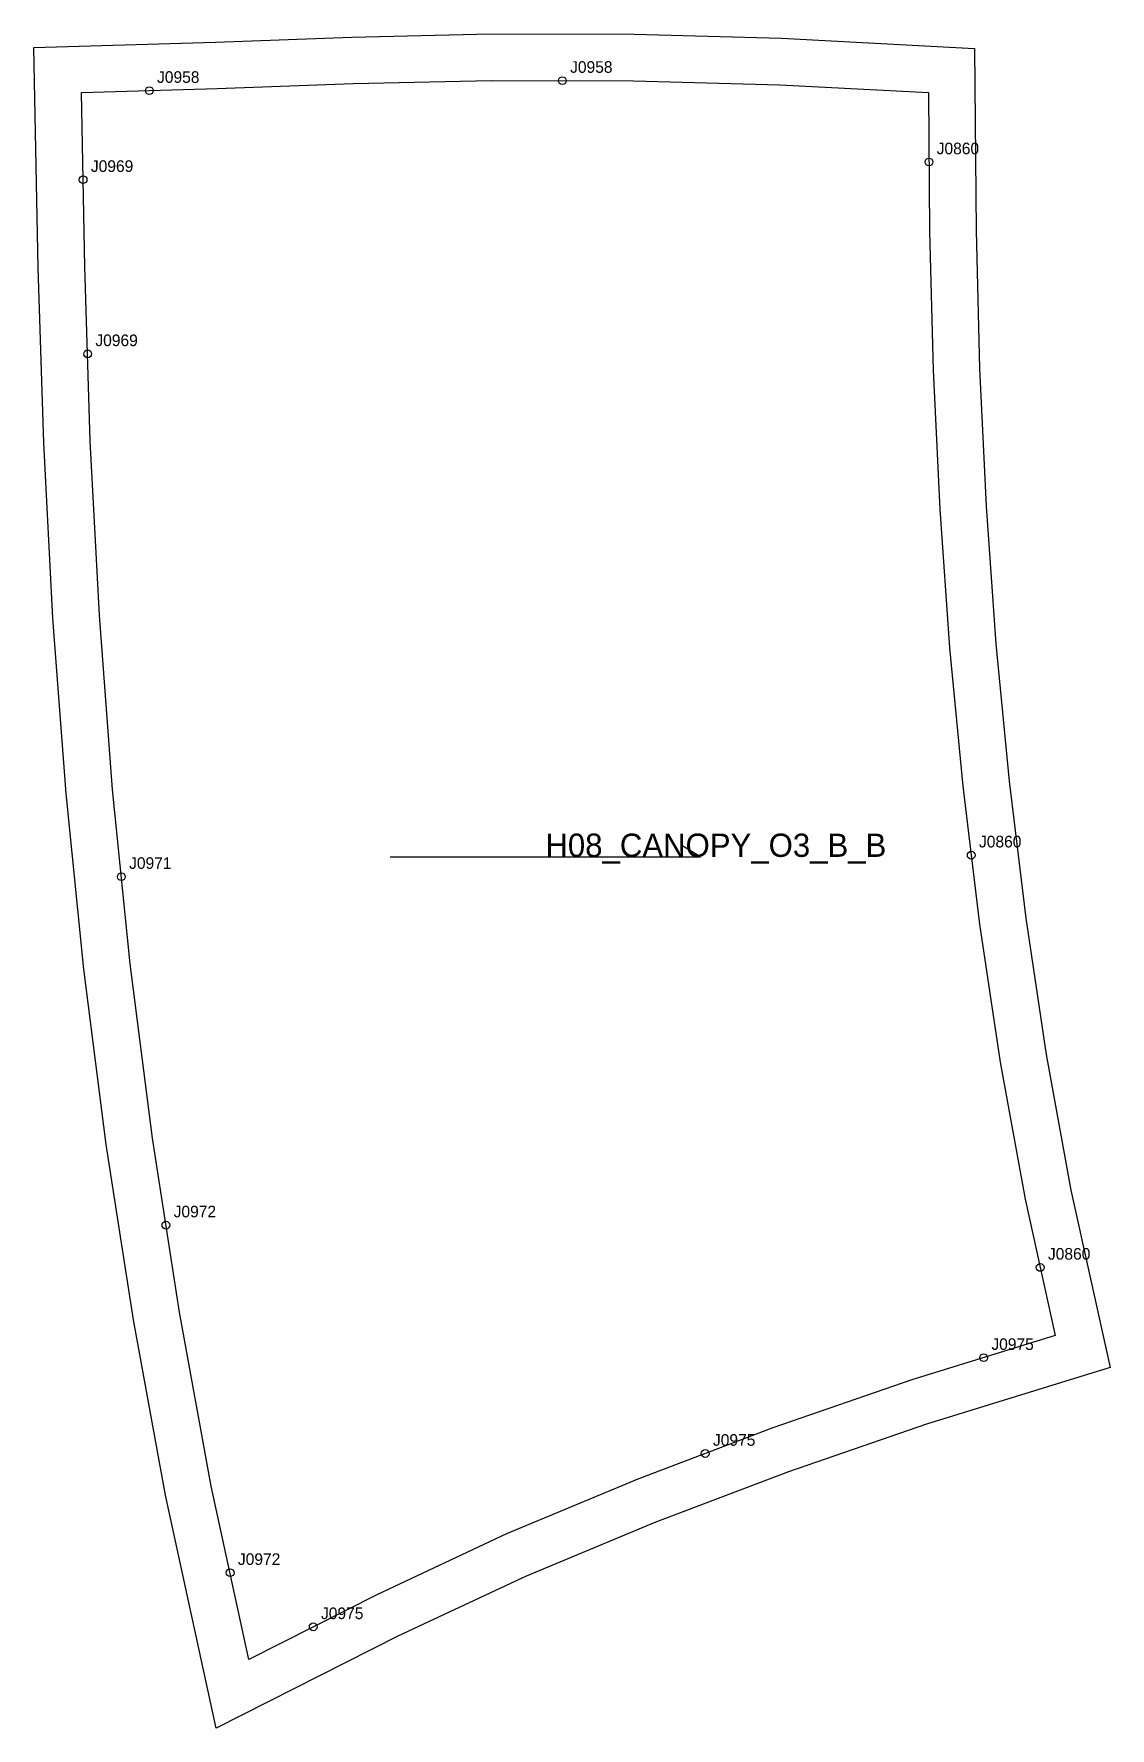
# Model space of a CAD drawing. Header units: millimetres. Extents: x -12 to 265, y -421 to 15.
import ezdxf

# ---------------------------------------------------------------- set-up
doc = ezdxf.new("R2010")
doc.units = ezdxf.units.MM
for name, color, linetype in [('CUT', 1, 'Continuous'), ('GRAIN', 3, 'Continuous'), ('LABEL', 7, 'Continuous'), ('NOTCH', 2, 'Continuous'), ('SEW', 5, 'Continuous')]:
    doc.layers.add(name, color=color, linetype=linetype)

msp = doc.modelspace()

# ---------------------------------------------------------------- linework, layer by layer
at = {"layer": 'CUT'}
msp.add_lwpolyline([(-12.24, 11.64), (34.59, 13.04), (69.69, 14.31), (105.48, 15.14), (142.45, 15.07), (180.44, 14.02), (230.17, 11.39), (230.54, -35.57), (231.46, -71.09), (233.15, -106.57), (235.68, -142), (239.07, -177.37), (243.36, -212.65), (248.62, -247.81), (254.93, -282.75), (265.09, -328.43), (217.74, -343.06), (182.23, -355.31), (147.8, -368.37), (114.43, -382.29), (81.57, -397.71), (34.76, -421.37), (21.72, -361.37), (13.42, -316.22), (6.41, -271.03), (0.65, -225.82), (-3.92, -180.6), (-7.34, -135.4), (-9.68, -90.24), (-11.1, -45.17), (-12.24, 11.64)], close=True, dxfattribs=at)
at = {"layer": 'GRAIN'}
for p, q in [((159.57, -196.9), (154.57, -193.9)), ((79.57, -196.9), (159.57, -196.9))]:
    msp.add_line(p, q, dxfattribs=at)
at = {"layer": 'NOTCH'}
for centre in [(17.5, 0.52), (123.94, 3.11), (218.4, -17.88), (0.45, -22.43), (1.61, -67.3), (229.3, -196.47), (10.3, -202), (21.78, -291.78), (247.07, -302.68), (232.49, -325.94), (160.75, -350.63), (38.34, -381.34), (59.75, -395.29)]:
    msp.add_circle(centre, 1, dxfattribs=at)
at = {"layer": 'SEW'}
msp.add_lwpolyline([(0, 0), (34.99, 1.05), (70.05, 2.32), (105.6, 3.14), (142.28, 3.07), (179.96, 2.03), (218.26, 0), (218.55, -35.77), (219.46, -71.53), (221.18, -107.28), (223.72, -143), (227.14, -178.67), (231.47, -214.27), (236.78, -249.77), (243.17, -285.12), (250.97, -320.23), (214.01, -331.65), (178.14, -344.03), (143.36, -357.22), (109.57, -371.31), (76.32, -386.92), (43.19, -403.67), (33.49, -359.01), (25.25, -314.21), (18.3, -269.35), (12.57, -224.45), (8.04, -179.54), (4.64, -134.64), (2.31, -89.74), (0.9, -44.86)], close=True, dxfattribs=at)

# ---------------------------------------------------------------- texts
at = {"layer": 'LABEL'}
for s, height, p in [('J0958', 3, (19.5, 2.52)), ('J0958', 3, (125.94, 5.11)), ('J0860', 3, (220.4, -15.88)), ('J0969', 3, (2.45, -20.43)), ('J0969', 3, (3.61, -65.3)), ('H08_CANOPY_O3_B_B', 6, (119.57, -196.9)), ('J0860', 3, (231.3, -194.47)), ('J0971', 3, (12.3, -200)), ('J0972', 3, (23.78, -289.78)), ('J0860', 3, (249.07, -300.68)), ('J0975', 3, (234.49, -323.94)), ('J0975', 3, (162.75, -348.63)), ('J0972', 3, (40.34, -379.34)), ('J0975', 3, (61.75, -393.29))]:
    msp.add_text(s, height=height, dxfattribs=at).set_placement(p)

doc.saveas('drawing.dxf')
